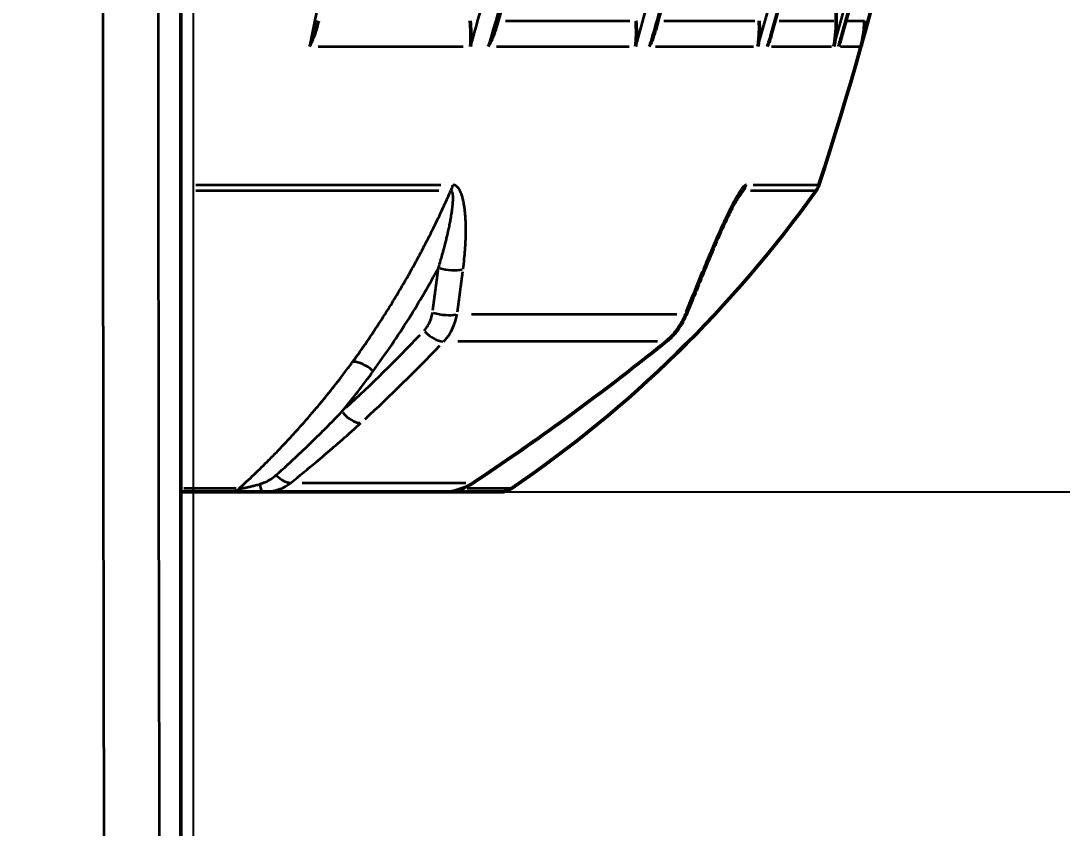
# Model space of a CAD drawing. Header units: millimetres. Extents: x 40 to 2195, y 40 to 1687.
# Drawn here: x 1769.9 to 1821.4, y 831.3 to 871.3 of the extents above; entities that cross this region are included whole.
import ezdxf

# ---------------------------------------------------------------- set-up
doc = ezdxf.new("R2010")
doc.units = ezdxf.units.MM
doc.header["$LTSCALE"] = 8
for name, color, linetype, lineweight in [('Dimension (ISO)', 7, 'Continuous', 25), ('Visible (ISO)', 7, 'Continuous', 50), ('Visible Narrow (ISO)', 7, 'Continuous', 35)]:
    doc.layers.add(name, color=color, linetype=linetype, lineweight=lineweight)
doc.styles.add('Note Text (ANSI)', font='tahoma.ttf')
doc.dimstyles.new('Default (ISO)', dxfattribs={"dimscale": 8, "dimtxt": 1, "dimasz": 2.5, "dimexe": 3.175, "dimexo": 0, "dimgap": 0.762, "dimtad": 1, "dimrnd": 1e-08, "dimzin": 0, "dimdsep": 46, "dimtxsty": 'Note Text (ANSI)', "dimcen": 0.09, "dimdle": 10, "dimclrd": 1, "dimclre": 1, "dimclrt": 1, "dimazin": 0, "dimtfac": 3.5052, "dimtmove": 0, "dimatfit": 3, "dimfxl": 1, "dimtolj": 1, "dimtzin": 0, "dimlwd": -1, "dimlwe": -1, "dimarcsym": 0})

# ---------------------------------------------------------------- blocks, each defined once
blk = doc.blocks.new('*D12')
at = {"layer": 'Defpoints', "color": 0, "transparency": 16777216}
for p in [(1778.421, 1105.216), (1701.164, 772.256), (1778.421, 772.256)]:
    blk.add_point(p, dxfattribs=at)
at = {"layer": 'Dimension (ISO)', "color": 1, "transparency": 16777216}
for p, q in [((1701.164, 772.256), (1701.164, 1130.616)), ((1778.421, 772.256), (1778.421, 1130.616)), ((1721.164, 1105.216), (1758.421, 1105.216))]:
    blk.add_line(p, q, dxfattribs=at)
for points in [[(1721.164, 1108.55), (1721.164, 1101.883), (1701.164, 1105.216)], [(1758.421, 1108.55), (1758.421, 1101.883), (1778.421, 1105.216)]]:
    blk.add_solid(points, dxfattribs=at)
at = {"layer": 'Dimension (ISO)', "color": 1, "transparency": 16777216, "insert": (1690.21, 1121.779), "char_height": 8, "attachment_point": 1, "style": 'Note Text (ANSI)'}
blk.add_mtext('\\A1;77.26 mm [3.042 in]', dxfattribs=at)
blk = doc.blocks.new('*D13')
at = {"layer": 'Defpoints', "color": 0, "transparency": 16777216}
for p in [(1798.039, 1047.44), (1780.247, 847.94), (1876.184, 847.94)]:
    blk.add_point(p, dxfattribs=at)
at = {"layer": 'Dimension (ISO)', "color": 1, "transparency": 16777216}
for p, q in [((1798.039, 1047.44), (1901.584, 1047.44)), ((1876.184, 1027.44), (1876.184, 867.94)), ((1780.247, 847.94), (1901.584, 847.94))]:
    blk.add_line(p, q, dxfattribs=at)
for points in [[(1872.851, 1027.44), (1879.517, 1027.44), (1876.184, 1047.44)], [(1872.851, 867.94), (1879.517, 867.94), (1876.184, 847.94)]]:
    blk.add_solid(points, dxfattribs=at)
at = {"layer": 'Dimension (ISO)', "color": 1, "transparency": 16777216, "insert": (1859.622, 895.446), "char_height": 8, "attachment_point": 1, "rotation": 90, "style": 'Note Text (ANSI)'}
blk.add_mtext('\\A1;199.50 mm [7.854 in]', dxfattribs=at)

msp = doc.modelspace()

# ---------------------------------------------------------------- linework, layer by layer
at = {"layer": 'Visible (ISO)'}
for p, q in [((1777.792, 961.526), (1777.792, 816.708)), ((1810.516, 870.535), (1810.516, 870.535)), ((1805.463, 862.665), (1805.463, 862.665)), ((1780.247, 847.94), (1777.792, 847.94)), ((1780.247, 847.94), (1780.424, 847.94)), ((1780.588, 847.94), (1780.897, 847.94)), ((1781.74, 847.94), (1781.837, 847.94)), ((1781.838, 847.941), (1781.837, 847.941)), ((1790.856, 847.94), (1781.837, 847.94)), ((1793.606, 847.94), (1790.856, 847.94)), ((1777.792, 816.708), (1777.792, 841.256))]:
    msp.add_line(p, q, dxfattribs=at)
for centre, radius, start, end in [((1621.288, 923.94), 197.688, 342.09366, 358.5507), ((1808.449, 863.466), 1, 324.5192, 342.0937), ((1760.405, 897.712), 60, 304.24576, 324.51918), ((1793.606, 848.94), 1, 270, 304.2458)]:
    msp.add_arc(centre, radius, start, end, dxfattribs=at)
for centre, major_axis, ratio, start_param, end_param in [((1801.889, 857.096), (0.924, -0.383), 0.070391, 6.283157, 6.283222), ((1801.223, 856.194), (0.629, -0.778), 0.231995, 6.283185, 6.283292), ((1791.75, 849.242), (0.555, -0.832), 0.304689, 6.283156, 6.283219), ((1781.837, 848.941), (0, -1), 0.163807, 6.282941, 6.283217), ((1781.837, 848.94), (0, -1), 0.163915, 6.282862, 6.283154)]:
    msp.add_ellipse(centre, major_axis=major_axis, ratio=ratio, start_param=start_param, end_param=end_param, dxfattribs=at)
for points in [[(1800.737, 912.945), (1799.75, 898.801), (1797.3, 884.669), (1793.447, 871.089)], [(1808.562, 912.947), (1807.618, 898.722), (1805.171, 884.507), (1801.294, 870.821)], [(1814.263, 912.948), (1813.364, 898.638), (1810.923, 884.334), (1807.021, 870.549)], [(1817.664, 912.95), (1816.813, 898.551), (1814.38, 884.154), (1810.45, 870.276)], [(1803.721, 858.937), (1803.423, 858.194), (1803.12, 857.453), (1802.813, 856.713)], [(1801.851, 855.417), (1800.121, 854.018), (1798.359, 852.67), (1796.569, 851.376)], [(1796.569, 851.376), (1795.156, 850.354), (1793.736, 849.365), (1792.305, 848.41)], [(1780.588, 847.94), (1780.531, 847.94), (1780.476, 847.94), (1780.424, 847.94)], [(1780.757, 847.94), (1780.706, 847.94), (1780.657, 847.94), (1780.609, 847.94)], [(1781.74, 847.94), (1781.461, 847.94), (1781.169, 847.94), (1780.897, 847.94)], [(1781.837, 847.94), (1781.837, 847.94), (1781.838, 847.94), (1781.838, 847.94)], [(1790.364, 847.94), (1790.36, 847.94), (1790.358, 847.94), (1790.358, 847.94)], [(1790.86, 847.941), (1790.859, 847.941), (1790.857, 847.941), (1790.856, 847.941)]]:
    msp.add_open_spline(points, degree=3, dxfattribs=at)
for points, knots in [([(1810.248, 872.301), (1810.246, 872.122), (1810.245, 871.939), (1810.246, 871.605), (1810.247, 871.445), (1810.251, 871.294)], [-0.1001517, -0.1001517, -0.1001517, -0.1001517, -0.0464613, -0.0464613, -0.000001, -0.000001, -0.000001, -0.000001]), ([(1784.602, 871.294), (1784.579, 871.188), (1784.552, 871.081), (1784.521, 870.973), (1784.513, 870.942), (1784.503, 870.911), (1784.494, 870.88), (1784.46, 870.768), (1784.422, 870.655), (1784.379, 870.541), (1784.368, 870.512), (1784.357, 870.483), (1784.346, 870.454), (1784.307, 870.353), (1784.265, 870.251), (1784.22, 870.149), (1784.201, 870.105), (1784.181, 870.061), (1784.161, 870.017)], [0, 0, 0, 0, 0.2594478, 0.2594478, 0.2594478, 0.3333333, 0.3333333, 0.3333333, 0.5993094, 0.5993094, 0.5993094, 0.6666667, 0.6666667, 0.6666667, 0.8998682, 0.8998682, 0.8998682, 1, 1, 1, 1]), ([(1792.143, 870.017), (1792.147, 870.085), (1792.15, 870.152), (1792.155, 870.29), (1792.156, 870.362), (1792.156, 870.44), (1792.156, 870.448), (1792.157, 870.538), (1792.156, 870.618), (1792.152, 870.76), (1792.15, 870.822), (1792.142, 871.005), (1792.135, 871.125), (1792.125, 871.26), (1792.124, 871.277), (1792.122, 871.294)], [0, 0, 0, 0, 0.1519863, 0.1519863, 0.3148341, 0.3148341, 0.3333333, 0.3333333, 0.5207462, 0.5207462, 0.6666667, 0.6666667, 0.9581845, 0.9581845, 1, 1, 1, 1]), ([(1800.319, 870.017), (1800.331, 870.124), (1800.34, 870.23), (1800.345, 870.336), (1800.348, 870.376), (1800.35, 870.416), (1800.351, 870.456), (1800.355, 870.561), (1800.356, 870.665), (1800.355, 870.768), (1800.355, 870.806), (1800.354, 870.844), (1800.354, 870.882), (1800.351, 870.994), (1800.346, 871.105), (1800.34, 871.213), (1800.338, 871.24), (1800.336, 871.267), (1800.335, 871.294)], [0, 0, 0, 0, 0.2408603, 0.2408603, 0.2408603, 0.3333333, 0.3333333, 0.3333333, 0.5761614, 0.5761614, 0.5761614, 0.6666667, 0.6666667, 0.6666667, 0.9339743, 0.9339743, 0.9339743, 1, 1, 1, 1]), ([(1806.375, 870.017), (1806.393, 870.123), (1806.407, 870.229), (1806.417, 870.334), (1806.421, 870.375), (1806.425, 870.415), (1806.428, 870.456), (1806.437, 870.561), (1806.442, 870.666), (1806.445, 870.769), (1806.446, 870.807), (1806.447, 870.845), (1806.447, 870.882), (1806.448, 870.994), (1806.446, 871.105), (1806.442, 871.214), (1806.44, 871.241), (1806.439, 871.267), (1806.438, 871.294)], [0, 0, 0, 0, 0.2396284, 0.2396284, 0.2396284, 0.3333333, 0.3333333, 0.3333333, 0.5770639, 0.5770639, 0.5770639, 0.6666667, 0.6666667, 0.6666667, 0.9343152, 0.9343152, 0.9343152, 1, 1, 1, 1]), ([(1810.131, 870.017), (1810.155, 870.123), (1810.174, 870.228), (1810.19, 870.332), (1810.197, 870.373), (1810.203, 870.414), (1810.208, 870.456), (1810.222, 870.562), (1810.232, 870.667), (1810.239, 870.771), (1810.242, 870.808), (1810.244, 870.845), (1810.246, 870.882), (1810.251, 870.994), (1810.253, 871.105), (1810.252, 871.213), (1810.252, 871.24), (1810.252, 871.267), (1810.251, 871.294)], [0, 0, 0, 0, 0.2382924, 0.2382924, 0.2382924, 0.3333333, 0.3333333, 0.3333333, 0.5789378, 0.5789378, 0.5789378, 0.6666667, 0.6666667, 0.6666667, 0.9341136, 0.9341136, 0.9341136, 1, 1, 1, 1]), ([(1811.477, 870.017), (1811.506, 870.122), (1811.532, 870.226), (1811.554, 870.329), (1811.563, 870.371), (1811.571, 870.413), (1811.579, 870.455), (1811.598, 870.563), (1811.614, 870.669), (1811.627, 870.774), (1811.631, 870.81), (1811.635, 870.846), (1811.638, 870.881), (1811.649, 870.993), (1811.656, 871.104), (1811.66, 871.212), (1811.66, 871.24), (1811.661, 871.267), (1811.661, 871.294)], [0, 0, 0, 0, 0.2367759, 0.2367759, 0.2367759, 0.3333333, 0.3333333, 0.3333333, 0.5816027, 0.5816027, 0.5816027, 0.6666667, 0.6666667, 0.6666667, 0.9333171, 0.9333171, 0.9333171, 1, 1, 1, 1]), ([(1793.447, 871.089), (1793.435, 871.047), (1793.423, 871.006), (1793.41, 870.965), (1793.401, 870.937), (1793.392, 870.908), (1793.383, 870.88), (1793.349, 870.779), (1793.312, 870.677), (1793.271, 870.574), (1793.255, 870.534), (1793.239, 870.494), (1793.222, 870.454), (1793.18, 870.354), (1793.134, 870.253), (1793.085, 870.151), (1793.064, 870.106), (1793.042, 870.062), (1793.019, 870.017)], [0.1666185, 0.1666185, 0.1666185, 0.1666185, 0.2660652, 0.2660652, 0.2660652, 0.3333333, 0.3333333, 0.3333333, 0.5736429, 0.5736429, 0.5736429, 0.6666667, 0.6666667, 0.6666667, 0.8987786, 0.8987786, 0.8987786, 1, 1, 1, 1]), ([(1801.294, 870.821), (1801.269, 870.731), (1801.24, 870.64), (1801.209, 870.549), (1801.198, 870.517), (1801.187, 870.486), (1801.175, 870.454), (1801.139, 870.354), (1801.099, 870.253), (1801.056, 870.151), (1801.036, 870.107), (1801.017, 870.062), (1800.996, 870.017)], [0.3801376, 0.3801376, 0.3801376, 0.3801376, 0.5927781, 0.5927781, 0.5927781, 0.6666667, 0.6666667, 0.6666667, 0.8981921, 0.8981921, 0.8981921, 1, 1, 1, 1]), ([(1807.021, 870.549), (1807.012, 870.517), (1807.003, 870.486), (1806.993, 870.454), (1806.962, 870.353), (1806.928, 870.252), (1806.89, 870.149), (1806.874, 870.105), (1806.857, 870.061), (1806.839, 870.017)], [0.5934593, 0.5934593, 0.5934593, 0.5934593, 0.6666667, 0.6666667, 0.6666667, 0.9000484, 0.9000484, 0.9000484, 1, 1, 1, 1]), ([(1810.45, 870.276), (1810.438, 870.233), (1810.425, 870.19), (1810.412, 870.147), (1810.398, 870.104), (1810.384, 870.061), (1810.369, 870.017)], [0.8040769, 0.8040769, 0.8040769, 0.8040769, 0.9017109, 0.9017109, 0.9017109, 1, 1, 1, 1]), ([(1805.463, 862.665), (1805.449, 862.647), (1805.432, 862.622), (1805.391, 862.559), (1805.366, 862.519), (1805.291, 862.394), (1805.241, 862.304), (1805.092, 862.028), (1804.994, 861.833), (1804.697, 861.223), (1804.502, 860.791), (1804.11, 859.89), (1803.913, 859.415), (1803.721, 858.937)], [0, 0, 0, 0, 0.0140413, 0.0140413, 0.0328197, 0.0328197, 0.0689573, 0.0689573, 0.139527, 0.139527, 0.2849188, 0.2849188, 0.4398909, 0.4398909, 0.4398909, 0.4398909]), ([(1802.813, 856.713), (1802.684, 856.402), (1802.505, 856.105), (1802.157, 855.69), (1802.01, 855.545), (1801.851, 855.417)], [0, 0, 0, 0, 0.1012212, 0.1012212, 0.1630389, 0.1630389, 0.1630389, 0.1630389]), ([(1792.305, 848.41), (1792.061, 848.248), (1791.795, 848.121), (1791.322, 847.981), (1791.112, 847.946), (1790.912, 847.941)], [0, 0, 0, 0, 0.089982, 0.089982, 0.1599009, 0.1599009, 0.1599009, 0.1599009]), ([(1790.374, 847.94), (1790.374, 847.94), (1790.373, 847.94), (1790.367, 847.94), (1790.363, 847.94), (1790.359, 847.94), (1790.358, 847.94), (1790.357, 847.94), (1790.357, 847.94), (1790.356, 847.94), (1790.356, 847.94), (1790.356, 847.94), (1790.356, 847.94), (1790.354, 847.94)], [0.01922553, 0.01922553, 0.01922553, 0.01922553, 0.02027124, 0.02027124, 0.03056113, 0.03056113, 0.03572795, 0.03572795, 0.0383115, 0.0383115, 0.03960276, 0.03960276, 0.0408982, 0.0408982, 0.0408982, 0.0408982])]:
    msp.add_open_spline(points, degree=3, knots=knots, dxfattribs=at)
at = {"layer": 'Visible Narrow (ISO)'}
for p, q in [((1793.88, 871.294), (1800.028, 871.294)), ((1801.715, 871.294), (1806.225, 871.294)), ((1807.42, 871.294), (1810.139, 871.294)), ((1810.818, 871.294), (1811.652, 871.294)), ((1784.586, 870.017), (1791.771, 870.017)), ((1793.422, 870.017), (1799.993, 870.017)), ((1801.308, 870.017), (1806.15, 870.017)), ((1807.049, 870.017), (1810.013, 870.017)), ((1810.472, 870.017), (1811.469, 870.017)), ((1778.533, 863.159), (1790.669, 863.159)), ((1806.143, 863.159), (1809.391, 863.159)), ((1778.528, 862.886), (1790.571, 862.886)), ((1806.012, 862.886), (1809.254, 862.886)), ((1792.191, 856.756), (1802.361, 856.756)), ((1801.396, 855.404), (1791.503, 855.404)), ((1780.537, 848.114), (1777.942, 848.114)), ((1783.795, 848.393), (1791.911, 848.393)), ((1791.713, 848.114), (1791.713, 848.114)), ((1794.163, 848.114), (1791.973, 848.114))]:
    msp.add_line(p, q, dxfattribs=at)
for centre, major_axis, ratio, start_param, end_param in [((1789.778, 867.261), (0, 453.794), 0.034923, 1.382532, 1.710643), ((1790.56, 863.466), (0, -1), 0.746384, 0.966885, 1.242943), ((1804.89, 863.466), (0, -1), 0.949545, 0.96685, 1.242904), ((1636.315, 908.881), (-82.839, 159.23), 0.82796, 4.001445, 4.013469), ((1791.05, 859.31), (-0.992, 0.127), 0.360519, 1.159453, 2.369585), ((1636.838, 909.061), (-83.41, 159.979), 0.826864, 4.001081, 4.013107), ((1658.923, 909.061), (-87.801, -157.612), 0.845308, 1.706621, 1.718648), ((1802.793, 859.31), (0.928, -0.373), 0.077477, 0.016679, 0.31691), ((1790.751, 857.096), (-0.99, 0.14), 0.366225, 1.164287, 2.378081), ((1801.889, 857.096), (0.924, -0.383), 0.070391, 0.016956, 0.321512), ((1790.337, 856.195), (-0.726, 0.688), 0.53914, 1.45047, 2.599781), ((1716.288, 941.095), (52.564, -101.035), 0.82796, 0.221967, 0.275767), ((1801.223, 856.194), (0.629, -0.778), 0.231995, 6.069558, 6.271942), ((1716.638, 941.272), (53.022, -101.87), 0.827959, 0.22182, 0.275622), ((1749.369, 941.272), (-55.566, -100.505), 0.844777, 1.065652, 1.119454), ((1786.821, 853.668), (0.808, -0.59), 0.518732, 1.382603, 2.519646), ((1786.265, 852.186), (-0.676, 0.737), 0.547395, 1.488573, 2.638114), ((1795.983, 852.186), (0.586, -0.81), 0.260385, 6.081948, 6.272594), ((1782.821, 849.242), (-0.625, 0.781), 0.533983, 1.78679, 2.688289), ((1780.247, 848.94), (0, -1), 0.760131, 0.029891, 0.567822), ((1781.837, 848.941), (0, -1), 0.163807, 5.411702, 6.237087), ((1791.75, 849.242), (0.555, -0.832), 0.304689, 6.09226, 6.273108)]:
    msp.add_ellipse(centre, major_axis=major_axis, ratio=ratio, start_param=start_param, end_param=end_param, dxfattribs=at)
for points, knots in [([(1777.007, 959.691), (1776.951, 952.112), (1776.903, 944.5), (1776.861, 936.853), (1776.861, 936.776), (1776.86, 936.698), (1776.86, 936.621), (1776.818, 928.895), (1776.783, 921.132), (1776.755, 913.348), (1776.75, 911.916), (1776.745, 910.484), (1776.74, 909.052), (1776.72, 902.692), (1776.704, 896.32), (1776.693, 889.939), (1776.687, 886.987), (1776.683, 884.032), (1776.68, 881.076), (1776.675, 876.208), (1776.672, 871.336), (1776.673, 866.464), (1776.673, 861.989), (1776.675, 857.514), (1776.68, 853.041), (1776.684, 849.689), (1776.689, 846.338), (1776.695, 842.989), (1776.707, 837.004), (1776.722, 831.025), (1776.742, 825.059), (1776.748, 823.231), (1776.754, 821.403), (1776.761, 819.577), (1776.789, 812.11), (1776.823, 804.667), (1776.863, 797.241), (1776.865, 796.926), (1776.867, 796.61), (1776.869, 796.295)], [0.0000012, 0.0000012, 0.0000012, 0.0000012, 0.1414246, 0.1414246, 0.1414246, 0.1428571, 0.1428571, 0.1428571, 0.2857143, 0.2857143, 0.2857143, 0.3119807, 0.3119807, 0.3119807, 0.4285714, 0.4285714, 0.4285714, 0.482534, 0.482534, 0.482534, 0.5714286, 0.5714286, 0.5714286, 0.6530896, 0.6530896, 0.6530896, 0.7142857, 0.7142857, 0.7142857, 0.8236304, 0.8236304, 0.8236304, 0.8571429, 0.8571429, 0.8571429, 0.9941772, 0.9941772, 0.9941772, 0.9999988, 0.9999988, 0.9999988, 0.9999988]), ([(1789.649, 912.939), (1789.521, 910.454), (1789.361, 907.972), (1788.987, 903.146), (1788.777, 900.801), (1788.51, 898.188), (1788.482, 897.914), (1788.145, 894.713), (1787.793, 891.795), (1787.179, 887.298), (1786.949, 885.711), (1786.452, 882.481), (1786.184, 880.838), (1785.371, 876.12), (1784.791, 873.058), (1784.161, 870.017)], [0, 0, 0, 0, 0.171092, 0.171092, 0.333333, 0.333333, 0.352335, 0.352335, 0.555486, 0.555486, 0.666667, 0.666667, 0.782415, 0.782415, 1, 1, 1, 1]), ([(1792.143, 870.017), (1792.473, 871.177), (1792.793, 872.341), (1793.411, 874.689), (1793.71, 875.873), (1794.289, 878.269), (1794.569, 879.482), (1795.081, 881.809), (1795.315, 882.922), (1795.794, 885.312), (1796.036, 886.588), (1796.493, 889.151), (1796.709, 890.439), (1797.114, 893.026), (1797.303, 894.326), (1797.603, 896.551), (1797.72, 897.475), (1797.995, 899.778), (1798.144, 901.159), (1798.412, 903.931), (1798.53, 905.322), (1798.736, 908.116), (1798.824, 909.52), (1798.93, 911.601), (1798.961, 912.276), (1798.988, 912.952)], [0, 0, 0, 0, 0.0838933, 0.0838933, 0.1685857, 0.1685857, 0.2547141, 0.2547141, 0.3333333, 0.3333333, 0.4228369, 0.4228369, 0.5125802, 0.5125802, 0.6027797, 0.6027797, 0.6666667, 0.6666667, 0.7618991, 0.7618991, 0.857538, 0.857538, 0.9537932, 0.9537932, 1, 1, 1, 1]), ([(1800.626, 912.952), (1800.486, 910.949), (1800.317, 908.951), (1799.972, 905.456), (1799.807, 903.958), (1799.462, 901.107), (1799.285, 899.752), (1798.836, 896.575), (1798.554, 894.753), (1797.945, 891.138), (1797.619, 889.344), (1797.066, 886.521), (1796.855, 885.489), (1796.608, 884.323), (1796.579, 884.188), (1796.072, 881.817), (1795.556, 879.593), (1794.965, 877.22), (1794.924, 877.059), (1794.301, 874.59), (1793.68, 872.295), (1793.019, 870.017)], [0, 0, 0, 0, 0.1369157, 0.1369157, 0.2398979, 0.2398979, 0.3333333, 0.3333333, 0.4595686, 0.4595686, 0.5846852, 0.5846852, 0.6571523, 0.6571523, 0.6666667, 0.6666667, 0.8240432, 0.8240432, 0.8355255, 0.8355255, 1, 1, 1, 1]), ([(1800.319, 870.017), (1800.684, 871.304), (1801.035, 872.595), (1801.371, 873.89), (1801.879, 875.843), (1802.356, 877.805), (1802.801, 879.777), (1803.124, 881.209), (1803.431, 882.646), (1803.72, 884.087), (1803.785, 884.409), (1803.849, 884.73), (1803.912, 885.052), (1804.224, 886.65), (1804.516, 888.253), (1804.787, 889.861), (1805.033, 891.317), (1805.261, 892.777), (1805.472, 894.24), (1805.664, 895.564), (1805.841, 896.89), (1806.004, 898.219), (1806.013, 898.292), (1806.022, 898.365), (1806.031, 898.438), (1806.168, 899.567), (1806.295, 900.698), (1806.412, 901.83), (1806.524, 902.922), (1806.628, 904.015), (1806.721, 905.11), (1806.806, 906.103), (1806.884, 907.098), (1806.953, 908.093), (1807.016, 909), (1807.073, 909.908), (1807.123, 910.816), (1807.162, 911.528), (1807.197, 912.24), (1807.229, 912.952)], [0, 0, 0, 0, 0.0925295, 0.0925295, 0.0925295, 0.2320294, 0.2320294, 0.2320294, 0.3333333, 0.3333333, 0.3333333, 0.3559258, 0.3559258, 0.3559258, 0.4680888, 0.4680888, 0.4680888, 0.5696674, 0.5696674, 0.5696674, 0.6616107, 0.6616107, 0.6616107, 0.6666667, 0.6666667, 0.6666667, 0.7448396, 0.7448396, 0.7448396, 0.8202396, 0.8202396, 0.8202396, 0.8887044, 0.8887044, 0.8887044, 0.9511157, 0.9511157, 0.9511157, 1, 1, 1, 1]), ([(1808.5, 912.952), (1808.361, 910.86), (1808.19, 908.771), (1807.79, 904.661), (1807.563, 902.639), (1807.213, 899.893), (1807.116, 899.165), (1806.831, 897.103), (1806.634, 895.771), (1806.075, 892.246), (1805.691, 890.058), (1805.03, 886.614), (1804.775, 885.352), (1804.34, 883.3), (1804.167, 882.508), (1803.582, 879.899), (1803.149, 878.088), (1802.291, 874.701), (1801.871, 873.124), (1801.289, 871.04), (1801.143, 870.528), (1800.996, 870.017)], [0, 0, 0, 0, 0.143534, 0.143534, 0.282929, 0.282929, 0.333333, 0.333333, 0.425697, 0.425697, 0.578184, 0.578184, 0.666667, 0.666667, 0.72245, 0.72245, 0.850689, 0.850689, 0.963275, 0.963275, 1, 1, 1, 1]), ([(1806.375, 870.017), (1806.55, 870.635), (1806.722, 871.254), (1807.534, 874.243), (1808.132, 876.625), (1809.075, 880.713), (1809.443, 882.413), (1809.936, 884.85), (1810.079, 885.582), (1810.598, 888.312), (1810.945, 890.314), (1811.368, 893.009), (1811.472, 893.697), (1811.771, 895.742), (1811.955, 897.102), (1812.323, 900.074), (1812.503, 901.686), (1812.869, 905.415), (1813.042, 907.533), (1813.251, 910.752), (1813.313, 911.852), (1813.365, 912.952)], [0, 0, 0, 0, 0.044302, 0.044302, 0.213549, 0.213549, 0.333333, 0.333333, 0.3847, 0.3847, 0.524516, 0.524516, 0.572318, 0.572318, 0.666667, 0.666667, 0.778241, 0.778241, 0.924311, 0.924311, 1, 1, 1, 1]), ([(1814.236, 912.952), (1814.11, 910.942), (1813.953, 908.933), (1813.585, 904.971), (1813.375, 903.017), (1813.03, 900.197), (1812.918, 899.329), (1812.555, 896.65), (1812.286, 894.842), (1811.704, 891.276), (1811.393, 889.518), (1810.827, 886.548), (1810.584, 885.334), (1809.983, 882.465), (1809.615, 880.813), (1808.849, 877.566), (1808.452, 875.972), (1807.653, 872.923), (1807.254, 871.467), (1806.839, 870.017)], [0, 0, 0, 0, 0.1382691, 0.1382691, 0.2731986, 0.2731986, 0.3333333, 0.3333333, 0.4588669, 0.4588669, 0.5815376, 0.5815376, 0.6666667, 0.6666667, 0.7830568, 0.7830568, 0.8961266, 0.8961266, 1, 1, 1, 1]), ([(1810.131, 870.017), (1810.581, 871.605), (1811.01, 873.2), (1811.976, 876.982), (1812.495, 879.174), (1813.178, 882.294), (1813.372, 883.215), (1813.776, 885.198), (1813.983, 886.261), (1814.514, 889.113), (1814.822, 890.905), (1815.359, 894.316), (1815.593, 895.935), (1815.847, 897.864), (1815.887, 898.17), (1816.073, 899.636), (1816.209, 900.796), (1816.48, 903.294), (1816.612, 904.632), (1816.836, 907.198), (1816.932, 908.425), (1817.092, 910.752), (1817.158, 911.852), (1817.214, 912.952)], [0, 0, 0, 0, 0.113592, 0.113592, 0.268615, 0.268615, 0.333333, 0.333333, 0.407849, 0.407849, 0.532885, 0.532885, 0.64541, 0.64541, 0.666667, 0.666667, 0.747042, 0.747042, 0.839534, 0.839534, 0.92421, 0.92421, 1, 1, 1, 1]), ([(1811.477, 870.017), (1812.033, 871.978), (1812.558, 873.947), (1813.553, 877.92), (1814.021, 879.923), (1814.618, 882.668), (1814.773, 883.405), (1815.35, 886.211), (1815.741, 888.285), (1816.458, 892.446), (1816.783, 894.533), (1817.16, 897.242), (1817.243, 897.861), (1817.599, 900.605), (1817.84, 902.733), (1818.25, 906.978), (1818.421, 909.096), (1818.594, 911.794), (1818.628, 912.373), (1818.66, 912.952)], [0, 0, 0, 0, 0.1401209, 0.1401209, 0.2815383, 0.2815383, 0.3333333, 0.3333333, 0.478487, 0.478487, 0.6237014, 0.6237014, 0.6666667, 0.6666667, 0.8139846, 0.8139846, 0.9600848, 0.9600848, 1, 1, 1, 1]), ([(1791.776, 858.981), (1791.798, 859.156), (1791.835, 859.492), (1791.874, 859.953), (1791.898, 860.375), (1791.908, 860.747), (1791.909, 861.075), (1791.901, 861.367), (1791.886, 861.627), (1791.865, 861.861), (1791.84, 862.07), (1791.809, 862.257), (1791.775, 862.426), (1791.735, 862.578), (1791.691, 862.714), (1791.642, 862.834), (1791.589, 862.934), (1791.532, 863.017), (1791.461, 863.092), (1791.375, 863.145), (1791.307, 863.159), (1791.27, 863.159)], [0, 0, 0, 0, 0.0526316, 0.1052632, 0.1578947, 0.2105263, 0.2631579, 0.3157895, 0.3684211, 0.4210526, 0.4736842, 0.5263158, 0.5789474, 0.6315789, 0.6842105, 0.7368421, 0.7894737, 0.8421053, 0.8947368, 0.9473684, 1, 1, 1, 1]), ([(1805.794, 863.159), (1805.786, 863.159), (1805.778, 863.158), (1805.761, 863.152), (1805.751, 863.148), (1805.731, 863.136), (1805.72, 863.128), (1805.697, 863.109), (1805.685, 863.098), (1805.659, 863.073), (1805.646, 863.059), (1805.618, 863.027), (1805.603, 863.009), (1805.573, 862.97), (1805.557, 862.949), (1805.524, 862.903), (1805.507, 862.878), (1805.472, 862.825), (1805.454, 862.796), (1805.415, 862.736), (1805.396, 862.703), (1805.355, 862.635), (1805.334, 862.598), (1805.29, 862.521), (1805.267, 862.481), (1805.22, 862.395), (1805.195, 862.35), (1805.145, 862.256), (1805.119, 862.206), (1805.065, 862.102), (1805.037, 862.047), (1804.979, 861.932), (1804.949, 861.872), (1804.887, 861.745), (1804.855, 861.679), (1804.788, 861.539), (1804.754, 861.466), (1804.682, 861.313), (1804.644, 861.233), (1804.566, 861.063), (1804.526, 860.973), (1804.44, 860.782), (1804.395, 860.681), (1804.3, 860.465), (1804.25, 860.349), (1804.146, 860.107), (1804.092, 859.98), (1803.98, 859.716), (1803.923, 859.578), (1803.804, 859.29), (1803.743, 859.139), (1803.679, 858.981)], [0.0000006, 0.0000006, 0.0000006, 0.0000006, 0.04, 0.04, 0.08, 0.08, 0.12, 0.12, 0.16, 0.16, 0.2, 0.2, 0.24, 0.24, 0.28, 0.28, 0.32, 0.32, 0.36, 0.36, 0.4, 0.4, 0.44, 0.44, 0.48, 0.48, 0.52, 0.52, 0.56, 0.56, 0.6, 0.6, 0.64, 0.64, 0.68, 0.68, 0.72, 0.72, 0.76, 0.76, 0.8, 0.8, 0.84, 0.84, 0.88, 0.88, 0.92, 0.92, 0.96, 0.96, 1, 1, 1, 1]), ([(1786.299, 854.39), (1786.539, 854.72), (1786.773, 855.05), (1787.229, 855.713), (1787.451, 856.047), (1787.871, 856.694), (1788.068, 857.008), (1788.412, 857.569), (1788.561, 857.817), (1788.853, 858.315), (1788.996, 858.563), (1789.276, 859.062), (1789.414, 859.312), (1789.65, 859.753), (1789.751, 859.943), (1790.023, 860.467), (1790.19, 860.799), (1790.517, 861.467), (1790.676, 861.803), (1790.946, 862.387), (1791.058, 862.637), (1791.168, 862.886)], [0.0000024, 0.0000024, 0.0000024, 0.0000024, 0.1113727, 0.1113727, 0.2251015, 0.2251015, 0.3333333, 0.3333333, 0.4205017, 0.4205017, 0.508654, 0.508654, 0.5982028, 0.5982028, 0.6666667, 0.6666667, 0.7864262, 0.7864262, 0.9082467, 0.9082467, 0.9999994, 0.9999994, 0.9999994, 0.9999994]), ([(1790.552, 859.051), (1790.561, 859.08), (1790.57, 859.108), (1790.616, 859.26), (1790.652, 859.381), (1790.695, 859.531), (1790.705, 859.565), (1790.745, 859.705), (1790.774, 859.809), (1790.811, 859.947), (1790.821, 859.985), (1790.856, 860.114), (1790.878, 860.202), (1790.91, 860.327), (1790.92, 860.368), (1790.948, 860.482), (1790.965, 860.554), (1790.992, 860.665), (1791.001, 860.707), (1791.024, 860.807), (1791.037, 860.865), (1791.058, 860.964), (1791.067, 861.006), (1791.086, 861.095), (1791.096, 861.143), (1791.113, 861.231), (1791.122, 861.273), (1791.137, 861.352), (1791.144, 861.391), (1791.158, 861.47), (1791.166, 861.512), (1791.178, 861.583), (1791.183, 861.614), (1791.195, 861.686), (1791.201, 861.726), (1791.211, 861.79), (1791.214, 861.814), (1791.224, 861.879), (1791.229, 861.918), (1791.236, 861.976), (1791.239, 861.994), (1791.246, 862.052), (1791.25, 862.091), (1791.255, 862.143), (1791.257, 862.157), (1791.262, 862.209), (1791.265, 862.247), (1791.268, 862.293), (1791.269, 862.304), (1791.272, 862.349), (1791.274, 862.383), (1791.275, 862.418), (1791.275, 862.42), (1791.275, 862.429), (1791.275, 862.436), (1791.276, 862.469), (1791.277, 862.495), (1791.277, 862.528), (1791.276, 862.536), (1791.276, 862.548), (1791.276, 862.552), (1791.276, 862.583), (1791.274, 862.608), (1791.272, 862.637), (1791.272, 862.642), (1791.271, 862.649), (1791.271, 862.65), (1791.27, 862.667), (1791.268, 862.681), (1791.265, 862.707), (1791.263, 862.719), (1791.261, 862.732), (1791.261, 862.733), (1791.26, 862.735), (1791.258, 862.748), (1791.255, 862.761), (1791.248, 862.786), (1791.245, 862.797), (1791.241, 862.808), (1791.24, 862.809), (1791.234, 862.825), (1791.228, 862.838), (1791.218, 862.853), (1791.214, 862.857), (1791.21, 862.862), (1791.209, 862.863), (1791.203, 862.869), (1791.198, 862.873), (1791.188, 862.88), (1791.182, 862.882), (1791.174, 862.885), (1791.171, 862.885), (1791.168, 862.886)], [0, 0, 0, 0, 0.0096994, 0.0096994, 0.0526316, 0.0526316, 0.0651218, 0.0651218, 0.1052632, 0.1052632, 0.1205935, 0.1205935, 0.1578947, 0.1578947, 0.1761479, 0.1761479, 0.2105263, 0.2105263, 0.2315844, 0.2315844, 0.2631579, 0.2631579, 0.2870561, 0.2870561, 0.3157895, 0.3157895, 0.3425191, 0.3425191, 0.3684211, 0.3684211, 0.3980156, 0.3980156, 0.4210526, 0.4210526, 0.4534874, 0.4534874, 0.4736842, 0.4736842, 0.5089629, 0.5089629, 0.5263158, 0.5263158, 0.5644306, 0.5644306, 0.5789474, 0.5789474, 0.6199236, 0.6199236, 0.6315789, 0.6315789, 0.6729444, 0.6729444, 0.6754148, 0.6754148, 0.6842105, 0.6842105, 0.7195149, 0.7195149, 0.7309021, 0.7309021, 0.7368421, 0.7368421, 0.7779076, 0.7779076, 0.7863345, 0.7863345, 0.7894737, 0.7894737, 0.8156607, 0.8156607, 0.8392075, 0.8392075, 0.8418477, 0.8421053, 0.8421053, 0.8693946, 0.8693946, 0.8947368, 0.8947368, 0.8973166, 0.8973166, 0.9331996, 0.9331996, 0.9473684, 0.9473684, 0.9528445, 0.9528445, 0.9722701, 0.9722701, 0.9902925, 0.9902925, 0.9999993, 0.9999993, 0.9999993, 0.9999993]), ([(1805.663, 862.886), (1805.662, 862.886), (1805.66, 862.885), (1805.659, 862.884), (1805.655, 862.883), (1805.652, 862.881), (1805.648, 862.879), (1805.646, 862.878), (1805.643, 862.876), (1805.641, 862.874), (1805.637, 862.871), (1805.632, 862.868), (1805.627, 862.863), (1805.624, 862.861), (1805.621, 862.858), (1805.617, 862.854), (1805.612, 862.85), (1805.607, 862.844), (1805.601, 862.839), (1805.597, 862.834), (1805.593, 862.829), (1805.588, 862.824), (1805.583, 862.818), (1805.577, 862.812), (1805.571, 862.805), (1805.565, 862.798), (1805.56, 862.792), (1805.554, 862.785), (1805.548, 862.777), (1805.542, 862.77), (1805.535, 862.762), (1805.529, 862.753), (1805.522, 862.744), (1805.514, 862.735), (1805.508, 862.727), (1805.502, 862.718), (1805.495, 862.709), (1805.487, 862.698), (1805.478, 862.687), (1805.47, 862.675), (1805.467, 862.672), (1805.465, 862.669), (1805.463, 862.665)], [0.0000019, 0.0000019, 0.0000019, 0.0000019, 0.0135103, 0.0135103, 0.0135103, 0.04, 0.04, 0.04, 0.055076, 0.055076, 0.055076, 0.08, 0.08, 0.08, 0.0966318, 0.0966318, 0.0966318, 0.12, 0.12, 0.12, 0.1381946, 0.1381946, 0.1381946, 0.16, 0.16, 0.16, 0.1797043, 0.1797043, 0.1797043, 0.2, 0.2, 0.2, 0.2212502, 0.2212502, 0.2212502, 0.24, 0.24, 0.24, 0.2628015, 0.2628015, 0.2628015, 0.2688668, 0.2688668, 0.2688668, 0.2688668]), ([(1789.84, 855.936), (1789.865, 855.962), (1789.889, 855.989), (1789.935, 856.046), (1789.957, 856.075), (1789.983, 856.113), (1789.987, 856.12), (1790.006, 856.148), (1790.019, 856.169), (1790.052, 856.224), (1790.071, 856.259), (1790.106, 856.33), (1790.123, 856.366), (1790.151, 856.434), (1790.162, 856.465), (1790.181, 856.519), (1790.188, 856.54), (1790.206, 856.601), (1790.216, 856.64), (1790.234, 856.719), (1790.242, 856.759), (1790.25, 856.812), (1790.252, 856.825), (1790.254, 856.837)], [0.0000012, 0.0000012, 0.0000012, 0.0000012, 0.1146309, 0.1146309, 0.229209, 0.229209, 0.2560749, 0.2560749, 0.3333333, 0.3333333, 0.451175, 0.451175, 0.5694791, 0.5694791, 0.6666667, 0.6666667, 0.7331183, 0.7331183, 0.8490707, 0.8490707, 0.9651452, 0.9651452, 1, 1, 1, 1]), ([(1790.811, 855.404), (1790.922, 855.519), (1791.123, 855.777), (1791.349, 856.235), (1791.445, 856.578), (1791.478, 856.756)], [0, 0, 0, 0, 0.3333333, 0.6666667, 0.9999922, 0.9999922, 0.9999922, 0.9999922]), ([(1802.769, 856.756), (1802.7, 856.578), (1802.532, 856.235), (1802.201, 855.777), (1801.936, 855.519), (1801.795, 855.404)], [0.0000067, 0.0000067, 0.0000067, 0.0000067, 0.3333333, 0.6666667, 1, 1, 1, 1]), ([(1780.675, 848.114), (1780.925, 848.341), (1781.174, 848.573), (1781.668, 849.045), (1781.912, 849.285), (1782.303, 849.678), (1782.449, 849.827), (1782.787, 850.178), (1782.979, 850.381), (1783.361, 850.793), (1783.551, 851.002), (1783.927, 851.426), (1784.114, 851.64), (1784.364, 851.933), (1784.429, 852.011), (1784.739, 852.379), (1784.98, 852.674), (1785.455, 853.271), (1785.689, 853.573), (1786.047, 854.049), (1786.173, 854.219), (1786.299, 854.39)], [0.0000001, 0.0000001, 0.0000001, 0.0000001, 0.1297037, 0.1297037, 0.2572479, 0.2572479, 0.3333333, 0.3333333, 0.4333784, 0.4333784, 0.5327962, 0.5327962, 0.6316322, 0.6316322, 0.6666667, 0.6666667, 0.7980234, 0.7980234, 0.9284932, 0.9284932, 1, 1, 1, 1]), ([(1785.768, 851.927), (1786.032, 852.248), (1786.555, 852.902), (1787.066, 853.582), (1787.318, 853.928)], [0, 0, 0, 0, 0.5, 0.9999948, 0.9999948, 0.9999948, 0.9999948]), ([(1782.513, 848.784), (1782.893, 849.121), (1783.257, 849.453), (1783.604, 849.777), (1783.641, 849.813), (1783.679, 849.848), (1783.716, 849.883), (1784.093, 850.238), (1784.449, 850.584), (1784.787, 850.921), (1784.791, 850.925), (1784.794, 850.928), (1784.798, 850.931), (1785.139, 851.272), (1785.463, 851.605), (1785.768, 851.927)], [0, 0, 0, 0, 0.3006567, 0.3006567, 0.3006567, 0.3333333, 0.3333333, 0.3333333, 0.6633419, 0.6633419, 0.6633419, 0.6666667, 0.6666667, 0.6666667, 1, 1, 1, 1]), ([(1783.232, 848.393), (1783.677, 848.749), (1784.102, 849.097), (1784.506, 849.436), (1784.778, 849.664), (1785.041, 849.888), (1785.296, 850.108), (1785.42, 850.215), (1785.542, 850.321), (1785.662, 850.426), (1785.989, 850.713), (1786.303, 850.994), (1786.601, 851.267), (1786.636, 851.298), (1786.671, 851.33), (1786.705, 851.362)], [0, 0, 0, 0, 0.3333333, 0.3333333, 0.3333333, 0.5575373, 0.5575373, 0.5575373, 0.6666667, 0.6666667, 0.6666667, 0.965162, 0.965162, 0.965162, 1, 1, 1, 1]), ([(1796.511, 851.362), (1796.133, 851.088), (1795.741, 850.807), (1795.334, 850.52), (1795.29, 850.488), (1795.244, 850.456), (1795.199, 850.424), (1794.885, 850.202), (1794.563, 849.976), (1794.232, 849.746), (1794.083, 849.643), (1793.932, 849.539), (1793.78, 849.434), (1793.287, 849.095), (1792.775, 848.748), (1792.243, 848.393)], [0, 0, 0, 0, 0.3001691, 0.3001691, 0.3001691, 0.3333333, 0.3333333, 0.3333333, 0.5633149, 0.5633149, 0.5633149, 0.6666667, 0.6666667, 0.6666667, 1, 1, 1, 1]), ([(1781.707, 848.333), (1781.796, 848.358), (1781.974, 848.423), (1782.253, 848.576), (1782.427, 848.709), (1782.513, 848.784)], [0.000075, 0.000075, 0.000075, 0.000075, 0.3333333, 0.6666667, 1, 1, 1, 1]), ([(1780.675, 848.114), (1780.676, 848.114), (1780.678, 848.114), (1780.689, 848.114), (1780.701, 848.114), (1780.717, 848.115), (1780.721, 848.115), (1780.727, 848.115), (1780.729, 848.116), (1780.747, 848.117), (1780.765, 848.119), (1780.785, 848.121), (1780.786, 848.121), (1780.791, 848.122), (1780.794, 848.122), (1780.814, 848.124), (1780.832, 848.127), (1780.856, 848.13), (1780.86, 848.131), (1780.869, 848.132), (1780.873, 848.133), (1780.895, 848.137), (1780.914, 848.14), (1780.94, 848.145), (1780.947, 848.146), (1780.96, 848.148), (1780.965, 848.149), (1780.996, 848.155), (1781.023, 848.161), (1781.051, 848.167), (1781.053, 848.167), (1781.061, 848.169), (1781.068, 848.17), (1781.1, 848.177), (1781.127, 848.183), (1781.157, 848.19), (1781.16, 848.19), (1781.17, 848.193), (1781.178, 848.195), (1781.216, 848.203), (1781.247, 848.211), (1781.289, 848.221), (1781.298, 848.223), (1781.34, 848.234), (1781.373, 848.242), (1781.42, 848.254), (1781.431, 848.257), (1781.477, 848.269), (1781.513, 848.279), (1781.564, 848.293), (1781.578, 848.297), (1781.629, 848.311), (1781.667, 848.321), (1781.707, 848.333)], [0, 0, 0, 0, 0.00863, 0.00863, 0.079892, 0.079892, 0.1, 0.1, 0.110698, 0.110698, 0.194898, 0.194898, 0.2, 0.2, 0.212769, 0.212769, 0.284433, 0.284433, 0.3, 0.3, 0.314834, 0.314834, 0.377617, 0.377617, 0.4, 0.4, 0.416949, 0.416949, 0.4957, 0.4957, 0.5, 0.5, 0.519111, 0.519111, 0.59366, 0.59366, 0.6, 0.6, 0.62118, 0.62118, 0.7, 0.7, 0.723254, 0.723254, 0.8, 0.8, 0.825315, 0.825315, 0.9, 0.9, 0.927393, 0.927393, 1, 1, 1, 1]), ([(1781.838, 847.94), (1781.906, 847.941), (1781.974, 847.943), (1782.042, 847.948), (1782.138, 847.954), (1782.233, 847.966), (1782.328, 847.984), (1782.379, 847.994), (1782.429, 848.005), (1782.479, 848.019), (1782.529, 848.032), (1782.579, 848.046), (1782.628, 848.063), (1782.676, 848.08), (1782.724, 848.098), (1782.771, 848.118), (1782.782, 848.123), (1782.793, 848.127), (1782.803, 848.132), (1782.936, 848.191), (1783.061, 848.264), (1783.179, 848.352), (1783.197, 848.366), (1783.214, 848.379), (1783.232, 848.393)], [0.0009089, 0.0009089, 0.0009089, 0.0009089, 0.1386981, 0.1386981, 0.1386981, 0.3333333, 0.3333333, 0.3333333, 0.437484, 0.437484, 0.437484, 0.5407431, 0.5407431, 0.5407431, 0.643174, 0.643174, 0.643174, 0.6666667, 0.6666667, 0.6666667, 0.9563133, 0.9563133, 0.9563133, 1, 1, 1, 1]), ([(1792.243, 848.393), (1792.18, 848.351), (1792.116, 848.312), (1792.036, 848.267), (1792.018, 848.257), (1791.94, 848.215), (1791.878, 848.185), (1791.797, 848.149), (1791.777, 848.14), (1791.708, 848.111), (1791.659, 848.092), (1791.559, 848.057), (1791.51, 848.042), (1791.418, 848.016), (1791.375, 848.005), (1791.315, 847.992), (1791.298, 847.988), (1791.236, 847.975), (1791.192, 847.968), (1791.104, 847.955), (1791.06, 847.951), (1791, 847.946), (1790.983, 847.945), (1790.93, 847.942), (1790.894, 847.941), (1790.86, 847.941)], [0, 0, 0, 0, 0.1317008, 0.1317008, 0.167041, 0.167041, 0.2942279, 0.2942279, 0.3333333, 0.3333333, 0.435821, 0.435821, 0.5383087, 0.5383087, 0.6292214, 0.6292214, 0.6666667, 0.6666667, 0.7650049, 0.7650049, 0.8664495, 0.8664495, 0.9085149, 0.9085149, 0.99682, 0.99682, 0.99682, 0.99682])]:
    msp.add_open_spline(points, degree=3, knots=knots, dxfattribs=at)
for points in [[(1817.658, 912.952), (1817.372, 908.113), (1816.448, 898.454), (1814.011, 884.102), (1811.696, 874.679), (1810.369, 870.017)], [(1805.663, 862.886), (1805.527, 862.697), (1805.389, 862.508), (1805.249, 862.317)], [(1787.318, 853.928), (1787.958, 854.804), (1789.128, 856.542), (1790.105, 858.227), (1790.552, 859.051)]]:
    msp.add_open_spline(points, degree=3, dxfattribs=at)

# ---------------------------------------------------------------- dimensions: what is measured, and where the dimension line sits
at = {"layer": 'Dimension (ISO)', "color": 1, "true_color": 0xff0000}
for base, p1, p2, angle, text, picture, middle in [((1778.421, 1105.216), (1701.164, 772.256), (1778.421, 772.256), 180, '<> mm [3.042 in]', '*D12', (1739.792, 1105.216)), ((1876.184, 847.94), (1798.039, 1047.44), (1780.247, 847.94), 90, '<> mm [7.854 in]', '*D13', (1876.184, 947.69))]:
    dim = msp.add_linear_dim(base=base, p1=p1, p2=p2, angle=angle, text=text, dimstyle='Default (ISO)', override={"dimgap": 0.762, "dimdec": 2, "dimpost": '', "dimtol": 0, "dimlim": 0, "dimtp": 0, "dimtm": 0, "dimtdec": 2, "dimtofl": 0, "dimatfit": 1}, dxfattribs=at)
    dim.commit()
    dim.dimension.update_dxf_attribs({"geometry": picture, "text_midpoint": middle, "dimtype": 160})

doc.saveas('drawing.dxf')
